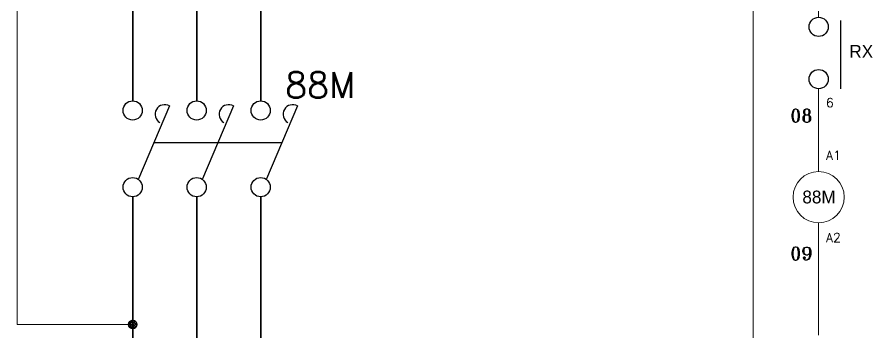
# Model space of a CAD drawing. Header units: millimetres. Extents: x 107 to 2900, y 85 to 3996.
# Drawn here: x 2005.2 to 2220.5, y 2777.8 to 2857.5 of the extents above; entities that cross this region are included whole.
import ezdxf
from ezdxf.enums import TextEntityAlignment as Align
from ezdxf.lldxf.tags import DXFTag

# ---------------------------------------------------------------- set-up
doc = ezdxf.new("R2010")
doc.units = ezdxf.units.MM
doc.layers.add('1', color=1, linetype='CENTER')
doc.layers.add('70', color=7, linetype='Continuous')
doc.styles.add('SIMPLEX', font='SIMPLEX')
doc.styles.get("Standard").update_dxf_attribs({"font": 'BareunDotumPro1.ttf'})
doc.styles.add('STYLE2', font='romant.shx')
tags = doc.linetypes.add('CENTER', pattern=[2, 1.25, -0.25, 0.25, -0.25]).pattern_tags.tags
tags[10:11] = [DXFTag(74, 4), DXFTag(75, 0), DXFTag(340, '0'), DXFTag(46, 1.0), DXFTag(50, 0.0), DXFTag(44, 0.0), DXFTag(45, 0.0)]
tags[8:9] = [DXFTag(74, 4), DXFTag(75, 0), DXFTag(340, '0'), DXFTag(46, 1.0), DXFTag(50, 0.0), DXFTag(44, 0.0), DXFTag(45, 0.0)]
tags[6:7] = [DXFTag(74, 4), DXFTag(75, 0), DXFTag(340, '0'), DXFTag(46, 1.0), DXFTag(50, 0.0), DXFTag(44, 0.0), DXFTag(45, 0.0)]
tags[4:5] = [DXFTag(74, 4), DXFTag(75, 0), DXFTag(340, '0'), DXFTag(46, 1.0), DXFTag(50, 0.0), DXFTag(44, 0.0), DXFTag(45, 0.0)]

msp = doc.modelspace()

# ---------------------------------------------------------------- hatches: boundary and pattern name
at = {"layer": '70'}
h = msp.add_hatch(dxfattribs=at)
h.set_pattern_fill('ANSI33', color=256, scale=2.16, style=0)
h.set_pattern_definition([(45, (3774.97606, 2191.1555), (-0.38183766, 0.38183766), []), (45, (3775.3579, 2191.1555), (-0.38183766, 0.38183766), [0.27, -0.135])])
h.paths.add_polyline_path([(2034.431, 2780.757, 0.4142136), (2033.351, 2779.677, 0.4142136), (2034.431, 2778.597)])
h.paths.add_polyline_path([(2034.431, 2780.757), (2034.431, 2779.677), (2035.511, 2779.677, 0.4142136)])
h.paths.add_polyline_path([(2035.511, 2779.677), (2034.431, 2779.677), (2034.431, 2778.597, 0.4142136)])

# ---------------------------------------------------------------- linework, layer by layer
at = {"color": 0, "lineweight": 30}
for p, q in [((2034.431, 2872.806), (2034.431, 2836.306)), ((2050.631, 2836.306), (2050.631, 2872.806)), ((2066.831, 2872.806), (2066.831, 2836.306)), ((2034.431, 2812.006), (2034.431, 2766.004)), ((2050.631, 2812.006), (2050.631, 2757.904)), ((2066.831, 2812.006), (2066.831, 2766.004))]:
    msp.add_line(p, q, dxfattribs=at)
at = {"color": 0}
msp.add_line((2213.57, 2856.649), (2213.57, 2839.377), dxfattribs=at)
at = {"color": 0, "linetype": 'Continuous'}
msp.add_line((2039.828, 2825.779), (2072.092, 2825.779), dxfattribs=at)
at = {"color": 1, "lineweight": 15}
msp.add_line((2034.431, 2779.677), (2005.155, 2779.677), dxfattribs=at)
at = {"color": 0}
for centre in [(2208.062, 2855.029), (2208.062, 2841.807)]:
    msp.add_circle(centre, 2.43, dxfattribs=at)
at = {"layer": '1', "color": 0}
for p, q in [((2043.746, 2834.996), (2035.909, 2816.562)), ((2059.946, 2834.996), (2052.109, 2816.562)), ((2076.146, 2834.996), (2068.309, 2816.562))]:
    msp.add_line(p, q, dxfattribs=at)
for centre in [(2034.431, 2833.876), (2050.631, 2833.876), (2066.831, 2833.876), (2034.431, 2814.436), (2050.631, 2814.436), (2066.831, 2814.436)]:
    msp.add_circle(centre, 2.43, dxfattribs=at)
for centre in [(2042.531, 2832.892), (2058.731, 2832.892), (2074.931, 2832.892)]:
    msp.add_arc(centre, 2.43, 60, 240, dxfattribs=at)
at = {"layer": '70', "lineweight": 15}
for p, q in [((2191.472, 2740.702), (2191.453, 3082.548)), ((2208.051, 2880.198), (2208.051, 2857.459)), ((2208.051, 2839.377), (2208.051, 2818.394)), ((2208.051, 2798.614), (2208.051, 2805.434)), ((2208.051, 2776.93), (2208.051, 2798.614))]:
    msp.add_line(p, q, dxfattribs=at)
at = {"layer": '70', "color": 1, "lineweight": 15}
msp.add_line((2005.155, 2779.677), (2005.152, 3032.935), dxfattribs=at)
at = {"layer": '70', "lineweight": 15}
msp.add_circle((2208.052, 2811.914), 6.48, dxfattribs=at)
at = {"layer": '70'}
msp.add_circle((2034.431, 2779.677), 1.08, dxfattribs=at)

# ---------------------------------------------------------------- texts
at = {"color": 0, "linetype": 'Continuous'}
for s, p in [('RXF', (2220.162, 2848.815)), ('88M', (2208.149, 2811.953))]:
    msp.add_text(s, height=3.24, dxfattribs=at).set_placement(p, align=Align.MIDDLE)
at = {"color": 0, "linetype": 'Continuous', "style": 'SIMPLEX'}
msp.add_text('88M', height=6.48, dxfattribs=at).set_placement((2073.013, 2837.075))
at = {"color": 0, "style": 'STYLE2'}
for s, height, p in [('6', 2.306, (2209.919, 2834.674)), ('08', 3.2947, (2200.832, 2830.889)), ('A1', 2.3063, (2209.919, 2821.346)), ('A2', 2.3063, (2209.919, 2800.509)), ('09', 3.2947, (2200.832, 2795.983))]:
    msp.add_text(s, height=height, dxfattribs=at).set_placement(p)

doc.saveas('drawing.dxf')
